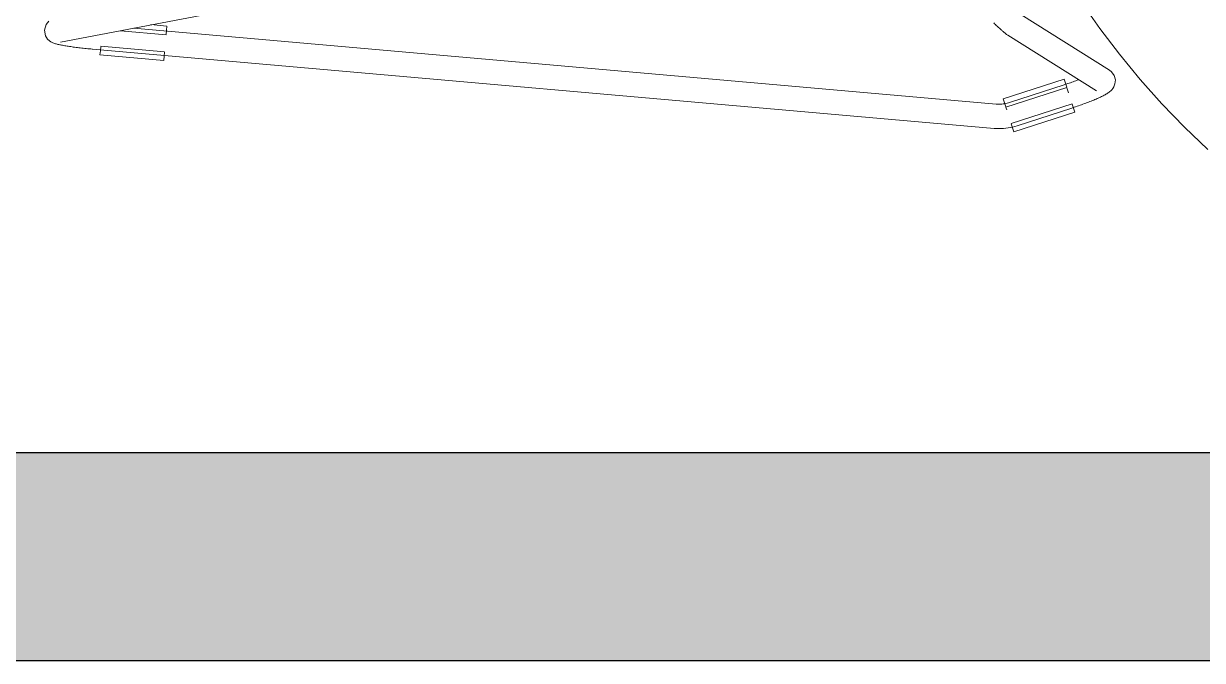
# Model space of a CAD drawing. Header units: millimetres. Extents: x 155927 to 295199, y -4084 to 97293.
# Drawn here: x 226800 to 227380, y 17906 to 18219 of the extents above; entities that cross this region are included whole.
import ezdxf

# ---------------------------------------------------------------- set-up
doc = ezdxf.new("R2010")
doc.units = ezdxf.units.MM
doc.header["$MEASUREMENT"] = 0
for name, color, linetype, lineweight in [('A-WALL-PATT', 7, 'CONTINUOUS', 9), ('I-FURN', 8, 'CONTINUOUS', 9), ('I-WALL', 7, 'CONTINUOUS', 9)]:
    doc.layers.add(name, color=color, linetype=linetype, lineweight=lineweight)

msp = doc.modelspace()

# ---------------------------------------------------------------- hatches: boundary and pattern name
at = {"layer": 'A-WALL-PATT'}
msp.add_hatch(color=256, dxfattribs=at).paths.add_polyline_path([(226452.83, 17905.61), (230738.83, 17905.61), (230738.83, 18007.61), (226452.83, 18007.61)], flags=0)

# ---------------------------------------------------------------- linework, layer by layer
at = {"layer": 'I-FURN'}
for p, q in [((226818.12, 18209.61), (226917.41, 18228.42)), ((227320.03, 18229.45), (227329.18, 18216.33)), ((226811.13, 18218.26), (226812.45, 18219.84)), ((227333.95, 18195.84), (227290.37, 18223.14)), ((226811.13, 18218.26), (226810.3, 18215.51)), ((226810.3, 18215.51), (226810.78, 18212.75)), ((226847.62, 18215.21), (226870.1, 18213.24)), ((227278.34, 18179.14), (226853.99, 18216.42)), ((226870.48, 18217.47), (226862.58, 18218.16)), ((226870.3, 18215.42), (226870.11, 18213.36)), ((226870.48, 18217.47), (226870.3, 18215.42)), ((227277.49, 18218.58), (227277.05, 18218.99)), ((227277.91, 18218.19), (227277.49, 18218.58)), ((227278.32, 18217.81), (227277.91, 18218.19)), ((227278.73, 18217.44), (227278.32, 18217.81)), ((227279.12, 18217.09), (227278.73, 18217.44)), ((227279.49, 18216.74), (227279.12, 18217.09)), ((227279.86, 18216.41), (227279.49, 18216.74)), ((227280.21, 18216.1), (227279.86, 18216.41)), ((227280.55, 18215.8), (227280.21, 18216.1)), ((227280.87, 18215.51), (227280.55, 18215.8)), ((227281.18, 18215.24), (227280.87, 18215.51)), ((227281.47, 18214.98), (227281.18, 18215.24)), ((227281.75, 18214.74), (227281.47, 18214.98)), ((227282.02, 18214.51), (227281.75, 18214.74)), ((227282.27, 18214.29), (227282.02, 18214.51)), ((227282.51, 18214.09), (227282.27, 18214.29)), ((227282.74, 18213.9), (227282.51, 18214.09)), ((227329.18, 18216.33), (227338.85, 18203.59)), ((226810.78, 18212.75), (226811.82, 18211.1)), ((226811.82, 18211.1), (226812.73, 18210.24)), ((226812.73, 18210.24), (226813.43, 18209.76)), ((226813.43, 18209.76), (226813.99, 18209.46)), ((226813.99, 18209.46), (226814.47, 18209.24)), ((226814.47, 18209.24), (226814.9, 18209.08)), ((226814.9, 18209.08), (226815.3, 18208.93)), ((226815.3, 18208.93), (226815.7, 18208.81)), ((226815.7, 18208.81), (226816.09, 18208.69)), ((226816.09, 18208.69), (226816.49, 18208.59)), ((226816.49, 18208.59), (226816.91, 18208.48)), ((226816.91, 18208.48), (226817.33, 18208.38)), ((226817.33, 18208.38), (226817.78, 18208.28)), ((226817.78, 18208.28), (226818.24, 18208.19)), ((227282.96, 18213.72), (227282.74, 18213.9)), ((227283.19, 18213.55), (227282.96, 18213.72)), ((227283.42, 18213.37), (227283.19, 18213.55)), ((227283.67, 18213.19), (227283.42, 18213.37)), ((227284, 18212.98), (227283.67, 18213.19)), ((227284, 18212.98), (227327.58, 18185.67)), ((226818.24, 18208.19), (226818.71, 18208.09)), ((226818.71, 18208.09), (226819.21, 18208)), ((226819.21, 18208), (226819.72, 18207.9)), ((226819.72, 18207.9), (226820.26, 18207.81)), ((226820.26, 18207.81), (226820.81, 18207.72)), ((226820.81, 18207.72), (226821.38, 18207.62)), ((226821.38, 18207.62), (226821.96, 18207.53)), ((226821.96, 18207.53), (226822.57, 18207.44)), ((226822.57, 18207.44), (226823.18, 18207.35)), ((226823.18, 18207.35), (226823.82, 18207.26)), ((226823.82, 18207.26), (226824.47, 18207.17)), ((226824.47, 18207.17), (226825.13, 18207.08)), ((226825.13, 18207.08), (226825.81, 18207)), ((226825.81, 18207), (226826.5, 18206.91)), ((226826.5, 18206.91), (226827.19, 18206.83)), ((226827.19, 18206.83), (226827.9, 18206.74)), ((226827.9, 18206.74), (226828.62, 18206.66)), ((226828.62, 18206.66), (226829.35, 18206.58)), ((226829.35, 18206.58), (226830.08, 18206.5)), ((226830.08, 18206.5), (226830.82, 18206.43)), ((226830.82, 18206.43), (226831.56, 18206.35)), ((226831.56, 18206.35), (226832.31, 18206.28)), ((226832.31, 18206.28), (226833.06, 18206.21)), ((226833.06, 18206.21), (226833.81, 18206.14)), ((226833.81, 18206.14), (226833.97, 18206.13)), ((226833.97, 18206.13), (227277.29, 18167.18)), ((226837.58, 18203.32), (226837.76, 18205.36)), ((226868.99, 18200.56), (226837.58, 18203.32)), ((226837.76, 18205.36), (226837.94, 18207.42)), ((226869.36, 18204.79), (226837.95, 18207.55)), ((226869.17, 18202.6), (226868.99, 18200.56)), ((226869.35, 18204.66), (226869.17, 18202.6)), ((227338.85, 18203.59), (227349.03, 18191.24)), ((227311.77, 18191.31), (227281.76, 18181.62)), ((227311.77, 18191.31), (227312.4, 18189.36)), ((227318.7, 18191.03), (227318.07, 18190.8)), ((227335.07, 18194.95), (227333.95, 18195.84)), ((227335.07, 18194.95), (227336.3, 18193.21)), ((227336.3, 18193.21), (227336.89, 18190.99)), ((227336.89, 18190.99), (227336.71, 18189.01)), ((227349.03, 18191.24), (227359.69, 18179.31)), ((227283.07, 18177.58), (227313.07, 18187.27)), ((227311.72, 18188.59), (227284.9, 18179.88)), ((227312.05, 18188.7), (227311.72, 18188.59)), ((227312.74, 18188.93), (227312.05, 18188.7)), ((227312.4, 18189.36), (227313.03, 18187.39)), ((227313.43, 18189.16), (227312.74, 18188.93)), ((227313.9, 18184.69), (227313.1, 18187.17)), ((227314.11, 18189.39), (227313.43, 18189.16)), ((227314.79, 18189.62), (227314.11, 18189.39)), ((227315.47, 18189.86), (227314.79, 18189.62)), ((227316.13, 18190.09), (227315.47, 18189.86)), ((227316.79, 18190.33), (227316.13, 18190.09)), ((227317.44, 18190.57), (227316.79, 18190.33)), ((227318.07, 18190.8), (227317.44, 18190.57)), ((227334.21, 18185.26), (227333.81, 18184.94)), ((227334.64, 18185.63), (227334.21, 18185.26)), ((227335.1, 18186.09), (227334.64, 18185.63)), ((227335.62, 18186.72), (227335.1, 18186.09)), ((227336.19, 18187.63), (227335.62, 18186.72)), ((227336.71, 18189.01), (227336.19, 18187.63)), ((227282.33, 18179.27), (227281.67, 18179.18)), ((227282.39, 18179.67), (227281.76, 18181.62)), ((227282.98, 18179.38), (227282.33, 18179.27)), ((227283.03, 18177.7), (227282.39, 18179.67)), ((227283.63, 18179.52), (227282.98, 18179.38)), ((227284.27, 18179.69), (227283.63, 18179.52)), ((227284.9, 18179.88), (227284.27, 18179.69)), ((227321.66, 18179.33), (227320.97, 18179.08)), ((227322.35, 18179.59), (227321.66, 18179.33)), ((227323.03, 18179.84), (227322.35, 18179.59)), ((227323.7, 18180.1), (227323.03, 18179.84)), ((227324.35, 18180.35), (227323.7, 18180.1)), ((227324.99, 18180.6), (227324.35, 18180.35)), ((227325.62, 18180.85), (227324.99, 18180.6)), ((227326.23, 18181.1), (227325.62, 18180.85)), ((227326.82, 18181.35), (227326.23, 18181.1)), ((227327.4, 18181.6), (227326.82, 18181.35)), ((227327.96, 18181.84), (227327.4, 18181.6)), ((227328.51, 18182.08), (227327.96, 18181.84)), ((227329.03, 18182.32), (227328.51, 18182.08)), ((227329.54, 18182.55), (227329.03, 18182.32)), ((227330.04, 18182.78), (227329.54, 18182.55)), ((227330.51, 18183.02), (227330.04, 18182.78)), ((227330.97, 18183.24), (227330.51, 18183.02)), ((227331.41, 18183.47), (227330.97, 18183.24)), ((227331.83, 18183.7), (227331.41, 18183.47)), ((227332.24, 18183.93), (227331.83, 18183.7)), ((227332.64, 18184.17), (227332.24, 18183.93)), ((227333.03, 18184.41), (227332.64, 18184.17)), ((227333.42, 18184.67), (227333.03, 18184.41)), ((227333.81, 18184.94), (227333.42, 18184.67)), ((227359.69, 18179.31), (227370.82, 18167.82)), ((227278.37, 18179.13), (227278.34, 18179.13)), ((227279.03, 18179.09), (227278.37, 18179.13)), ((227279.69, 18179.07), (227279.03, 18179.09)), ((227280.35, 18179.08), (227279.69, 18179.07)), ((227281.01, 18179.12), (227280.35, 18179.08)), ((227281.67, 18179.18), (227281.01, 18179.12)), ((227283.47, 18176.32), (227283.1, 18177.48)), ((227315.68, 18179.2), (227285.67, 18169.51)), ((227316.98, 18175.16), (227286.98, 18165.47)), ((227288.61, 18168.47), (227315.43, 18177.18)), ((227315.88, 18177.33), (227315.43, 18177.18)), ((227315.72, 18179.08), (227316.35, 18177.11)), ((227316.62, 18177.57), (227315.88, 18177.33)), ((227316.35, 18177.11), (227316.98, 18175.16)), ((227317.36, 18177.82), (227316.62, 18177.57)), ((227318.09, 18178.07), (227317.36, 18177.82)), ((227318.82, 18178.32), (227318.09, 18178.07)), ((227319.54, 18178.57), (227318.82, 18178.32)), ((227320.26, 18178.83), (227319.54, 18178.57)), ((227320.97, 18179.08), (227320.26, 18178.83)), ((227285.25, 18167.6), (227286.37, 18167.84)), ((227286.35, 18167.42), (227285.71, 18169.39)), ((227286.37, 18167.84), (227287.47, 18168.12)), ((227287.47, 18168.12), (227288.57, 18168.45)), ((227288.57, 18168.45), (227288.61, 18168.47)), ((227370.82, 18167.82), (227382.39, 18156.77)), ((227277.29, 18167.18), (227278.43, 18167.1)), ((227278.43, 18167.1), (227279.57, 18167.07)), ((227279.57, 18167.07), (227280.72, 18167.09)), ((227280.72, 18167.09), (227281.86, 18167.15)), ((227281.86, 18167.15), (227282.99, 18167.25)), ((227282.99, 18167.25), (227284.13, 18167.4)), ((227284.13, 18167.4), (227285.25, 18167.6)), ((227286.98, 18165.47), (227286.35, 18167.42))]:
    msp.add_line(p, q, dxfattribs=at)
at = {"layer": 'I-WALL', "lineweight": 30}
for p, q in [((230738.83, 18007.61), (226452.83, 18007.61)), ((226452.83, 17905.61), (230738.83, 17905.61))]:
    msp.add_line(p, q, dxfattribs=at)

doc.saveas('drawing.dxf')
